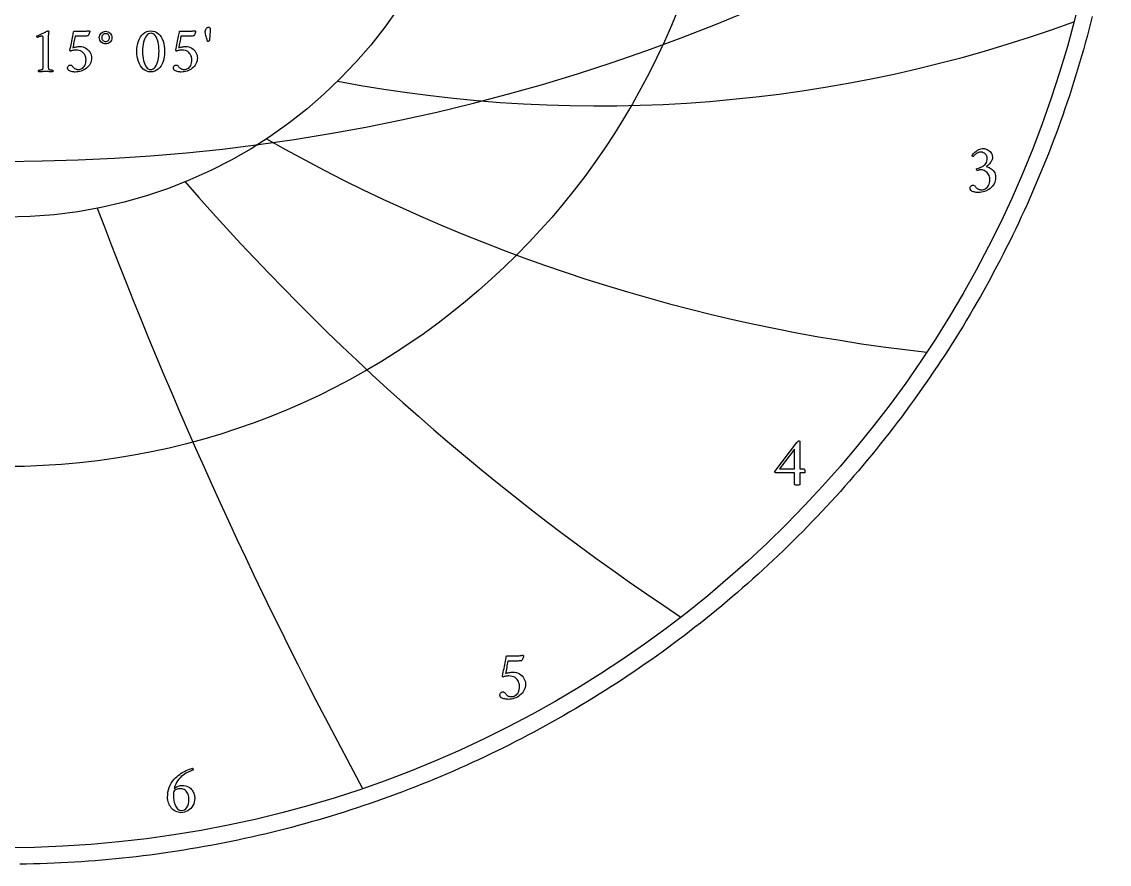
# Model space of a CAD drawing. Header units: millimetres. Extents: x -96 to 96, y -96 to 98.
# Drawn here: x 1.4 to 94.5, y -95.9 to -23.8 of the extents above; entities that cross this region are included whole.
import ezdxf

# ---------------------------------------------------------------- set-up
doc = ezdxf.new("R2010")
doc.units = ezdxf.units.MM
for name, color, linetype in [('CUT_OUTER', 1, 'Continuous'), ('ENGRAVE', 7, 'Continuous'), ('ENGRAVE_FINE', 8, 'Continuous'), ('TEXT', 5, 'Continuous')]:
    doc.layers.add(name, color=color, linetype=linetype)

msp = doc.modelspace()

# ---------------------------------------------------------------- linework, layer by layer
at = {"layer": 'CUT_OUTER'}
msp.add_lwpolyline([(93.0502, -23.3079), (92.9055, -23.8784), (92.7572, -24.448), (92.6055, -25.0167), (92.4502, -25.5844), (92.2915, -26.1512), (92.1293, -26.717), (91.9636, -27.2818), (91.7945, -27.8456), (91.6219, -28.4083), (91.4459, -28.9699), (91.2664, -29.5305), (91.0835, -30.0899), (90.8971, -30.6482), (90.7074, -31.2054), (90.5142, -31.7614), (90.3176, -32.3162), (90.1176, -32.8697), (89.9142, -33.4221), (89.7075, -33.9731), (89.4973, -34.5229), (89.2838, -35.0714), (89.0669, -35.6186), (88.8467, -36.1644), (88.6231, -36.7089), (88.3962, -37.252), (88.166, -37.7937), (87.9324, -38.334), (87.6956, -38.8728), (87.4554, -39.4101), (87.2119, -39.946), (86.9652, -40.4804), (86.7152, -41.0132), (86.4619, -41.5445), (86.2053, -42.0743), (85.9456, -42.6024), (85.6825, -43.129), (85.4163, -43.6539), (85.1468, -44.1772), (84.8742, -44.6988), (84.5983, -45.2187), (84.3192, -45.737), (84.037, -46.2535), (83.7516, -46.7682), (83.4631, -47.2813), (83.1714, -47.7925), (82.8766, -48.3019), (82.5787, -48.8095), (82.2776, -49.3153), (81.9735, -49.8192), (81.6662, -50.3213), (81.3559, -50.8214), (81.0426, -51.3196), (80.7262, -51.8159), (80.4067, -52.3103), (80.0842, -52.8027), (79.7587, -53.2931), (79.4302, -53.7815), (79.0987, -54.2678), (78.7643, -54.7521), (78.4268, -55.2344), (78.0864, -55.7146), (77.7431, -56.1927), (77.3969, -56.6686), (77.0477, -57.1425), (76.6956, -57.6141), (76.3407, -58.0836), (75.9828, -58.551), (75.6221, -59.0161), (75.2586, -59.479), (74.8922, -59.9396), (74.523, -60.398), (74.151, -60.8542), (73.7762, -61.308), (73.3987, -61.7595), (73.0183, -62.2087), (72.6353, -62.6556), (72.2494, -63.1001), (71.8609, -63.5422), (71.4697, -63.982), (71.0757, -64.4193), (70.6791, -64.8542), (70.2799, -65.2867), (69.8779, -65.7167), (69.4734, -66.1442), (69.0662, -66.5692), (68.6565, -66.9917), (68.2441, -67.4117), (67.8292, -67.8292), (67.4117, -68.2441), (66.9917, -68.6565), (66.5692, -69.0662), (66.1442, -69.4734), (65.7167, -69.8779), (65.2867, -70.2799), (64.8542, -70.6791), (64.4193, -71.0757), (63.982, -71.4697), (63.5422, -71.8609), (63.1001, -72.2494), (62.6556, -72.6353), (62.2087, -73.0183), (61.7595, -73.3987), (61.308, -73.7762), (60.8542, -74.151), (60.398, -74.523), (59.9396, -74.8922), (59.479, -75.2586), (59.0161, -75.6221), (58.551, -75.9828), (58.0836, -76.3407), (57.6141, -76.6956), (57.1425, -77.0477), (56.6686, -77.3969), (56.1927, -77.7431), (55.7146, -78.0864), (55.2344, -78.4268), (54.7521, -78.7643), (54.2678, -79.0987), (53.7815, -79.4302), (53.2931, -79.7587), (52.8027, -80.0842), (52.3103, -80.4067), (51.8159, -80.7262), (51.3196, -81.0426), (50.8214, -81.3559), (50.3213, -81.6662), (49.8192, -81.9735), (49.3153, -82.2776), (48.8095, -82.5787), (48.3019, -82.8766), (47.7925, -83.1714), (47.2813, -83.4631), (46.7682, -83.7516), (46.2535, -84.037), (45.737, -84.3192), (45.2187, -84.5983), (44.6988, -84.8742), (44.1772, -85.1468), (43.6539, -85.4163), (43.129, -85.6825), (42.6024, -85.9456), (42.0743, -86.2053), (41.5445, -86.4619), (41.0132, -86.7152), (40.4804, -86.9652), (39.946, -87.2119), (39.4101, -87.4554), (38.8728, -87.6956), (38.334, -87.9324), (37.7937, -88.166), (37.252, -88.3962), (36.7089, -88.6231), (36.1644, -88.8467), (35.6186, -89.0669), (35.0714, -89.2838), (34.5229, -89.4973), (33.9731, -89.7075), (33.4221, -89.9142), (32.8697, -90.1176), (32.3162, -90.3176), (31.7614, -90.5142), (31.2054, -90.7074), (30.6482, -90.8971), (30.0899, -91.0835), (29.5305, -91.2664), (28.9699, -91.4459), (28.4083, -91.6219), (27.8456, -91.7945), (27.2818, -91.9636), (26.717, -92.1293), (26.1512, -92.2915), (25.5844, -92.4502), (25.0167, -92.6055), (24.448, -92.7572), (23.8784, -92.9055), (23.3079, -93.0502), (22.7365, -93.1915), (22.1642, -93.3293), (21.5912, -93.4635), (21.0173, -93.5942), (20.4426, -93.7214), (19.8672, -93.8451), (19.291, -93.9652), (18.714, -94.0818), (18.1364, -94.1949), (17.5581, -94.3044), (16.9791, -94.4104), (16.3995, -94.5128), (15.8193, -94.6116), (15.2385, -94.7069), (14.6571, -94.7986), (14.0751, -94.8868), (13.4926, -94.9713), (12.9097, -95.0523), (12.3262, -95.1298), (11.7422, -95.2036), (11.1579, -95.2739), (10.5731, -95.3405), (9.9879, -95.4036), (9.4023, -95.4631), (8.8164, -95.519), (8.2301, -95.5713), (7.6435, -95.62), (7.0567, -95.6651), (6.4696, -95.7066), (5.8822, -95.7445), (5.2946, -95.7788), (4.7068, -95.8095), (4.1189, -95.8365), (3.5307, -95.86), (2.9425, -95.8799), (2.3541, -95.8961), (1.7657, -95.9087), (1.1771, -95.9178)], dxfattribs=at)
at = {"layer": 'ENGRAVE'}
for radius in [94.5, 61.8587, 40.492]:
    msp.add_circle((0, 0), radius, dxfattribs=at)
for centre, radius, start, end in [((50.747, 87.8964), 118.8593, 259.171247, 290.03171), ((95.1828, 95.1828), 148.142, 240.531979, 263.677326), ((174.2014, 100.5752), 210.4472, 220.99176, 236.421991), ((387.7125, 103.8873), 406.1281, 200.709041, 208.424156)]:
    msp.add_arc(centre, radius, start, end, dxfattribs=at)
at = {"layer": 'ENGRAVE_FINE'}
msp.add_arc((0, 127.6541), 163.3682, 234.73332, 305.26668, dxfattribs=at)
at = {"layer": 'TEXT'}
for points in [[(3.1912, -27.4074), (3.1912, -25.1999), (3.1896, -25.1457), (3.1849, -25.1007), (3.177, -25.0647), (3.166, -25.0378), (3.1512, -25.0182), (3.1318, -25.0043), (3.1078, -24.9959), (3.0794, -24.9931), (3.0444, -24.9957), (3.0011, -25.0036), (2.9494, -25.0167), (2.8894, -25.035), (2.8289, -25.0551), (2.7762, -25.0734), (2.7311, -25.09), (2.6938, -25.1048), (2.6718, -25.0842), (2.656, -25.0615), (2.6466, -25.0367), (2.6435, -25.0098), (2.6435, -25.0095), (2.6435, -25.0084), (2.6435, -25.0067), (2.6435, -25.0043), (2.6442, -24.9941), (2.6463, -24.9861), (2.6497, -24.9802), (2.6546, -24.9763), (2.7659, -24.9258), (2.8761, -24.875), (2.9852, -24.8238), (3.0934, -24.7723), (3.1964, -24.7229), (3.2904, -24.678), (3.3752, -24.6377), (3.451, -24.6019), (3.5137, -24.5725), (3.5593, -24.5516), (3.5878, -24.539), (3.5991, -24.5348), (3.6103, -24.5348), (3.6232, -24.5369), (3.6341, -24.5432), (3.6428, -24.5537), (3.6494, -24.5683), (3.6547, -24.5844), (3.6592, -24.5991), (3.663, -24.6123), (3.6662, -24.6242), (3.6648, -24.6328), (3.6606, -24.6585), (3.6536, -24.7012), (3.6438, -24.7611), (3.6341, -24.8368), (3.6271, -24.9267), (3.6229, -25.031), (3.6215, -25.1496), (3.6215, -27.4074), (3.6217, -27.4678), (3.6222, -27.5262), (3.6231, -27.5824), (3.6243, -27.6365), (3.6269, -27.6872), (3.632, -27.7329), (3.6395, -27.7738), (3.6494, -27.8098), (3.6589, -27.8234), (3.676, -27.8363), (3.7008, -27.8486), (3.7333, -27.8601), (3.7701, -27.8704), (3.808, -27.8789), (3.847, -27.8858), (3.8869, -27.8908), (3.9245, -27.8945), (3.9561, -27.8971), (3.9818, -27.8987), (4.0015, -27.8992), (4.009, -27.9125), (4.0148, -27.9299), (4.0188, -27.9516), (4.0211, -27.9774), (4.0209, -28.0033), (4.0176, -28.025), (4.0111, -28.0424), (4.0015, -28.0557), (3.9194, -28.0503), (3.8408, -28.0452), (3.7657, -28.0405), (3.6941, -28.0361), (3.6229, -28.0325), (3.5488, -28.0298), (3.472, -28.0283), (3.3923, -28.0277), (3.3159, -28.0283), (3.2428, -28.0298), (3.1733, -28.0325), (3.1073, -28.0361), (3.0406, -28.0405), (2.969, -28.0452), (2.8925, -28.0503), (2.8111, -28.0557), (2.8015, -28.0424), (2.7951, -28.025), (2.7917, -28.0033), (2.7916, -27.9774), (2.7938, -27.9516), (2.7978, -27.9299), (2.8036, -27.9125), (2.8111, -27.8992), (2.8309, -27.8987), (2.8565, -27.8971), (2.8881, -27.8945), (2.9257, -27.8908), (2.9657, -27.8858), (3.0046, -27.8789), (3.0425, -27.8704), (3.0794, -27.8601), (3.1115, -27.8486), (3.1353, -27.8363), (3.1506, -27.8234), (3.1576, -27.8098), (3.1678, -27.7738), (3.1758, -27.7329), (3.1817, -27.6872), (3.1856, -27.6365), (3.188, -27.5824), (3.1898, -27.5262), (3.1908, -27.4678), (3.1912, -27.4074)], [(6.3041, -25.8817), (6.46, -25.8908), (6.6038, -25.918), (6.7353, -25.9634), (6.8546, -26.027), (6.9613, -26.1044), (7.055, -26.1912), (7.1359, -26.2874), (7.2038, -26.393), (7.2576, -26.5043), (7.2961, -26.6173), (7.3191, -26.732), (7.3268, -26.8485), (7.3193, -26.9849), (7.2968, -27.1147), (7.2592, -27.2378), (7.2066, -27.3543), (7.1417, -27.4633), (7.0669, -27.5639), (6.9824, -27.6561), (6.8881, -27.7399), (6.7859, -27.8148), (6.6778, -27.8803), (6.5638, -27.9364), (6.4438, -27.983), (6.3201, -28.0197), (6.1951, -28.0459), (6.0686, -28.0616), (5.9408, -28.0669), (5.8844, -28.0649), (5.8213, -28.0592), (5.7517, -28.0496), (5.6753, -28.0361), (5.5976, -28.0185), (5.5237, -27.9963), (5.4537, -27.9696), (5.3875, -27.9383), (5.3749, -27.9271), (5.3596, -27.9104), (5.3414, -27.888), (5.3205, -27.8601), (5.3009, -27.829), (5.2869, -27.7972), (5.2785, -27.7647), (5.2757, -27.7315), (5.2801, -27.6757), (5.2932, -27.6254), (5.315, -27.5806), (5.3456, -27.5415), (5.3818, -27.5097), (5.4203, -27.487), (5.4614, -27.4734), (5.5049, -27.4689), (5.5578, -27.4743), (5.6048, -27.4905), (5.6458, -27.5176), (5.6809, -27.5555), (5.7132, -27.5976), (5.7459, -27.6372), (5.7789, -27.6744), (5.8123, -27.7092), (5.8533, -27.7453), (5.8982, -27.7756), (5.9469, -27.7998), (5.9995, -27.8182), (6.0538, -27.8316), (6.1078, -27.8412), (6.1614, -27.847), (6.2146, -27.8489), (6.2875, -27.8438), (6.3607, -27.8286), (6.4342, -27.8033), (6.5081, -27.7679), (6.5791, -27.7207), (6.6443, -27.6603), (6.7035, -27.5866), (6.7568, -27.4996), (6.8008, -27.3981), (6.8322, -27.281), (6.8511, -27.148), (6.8573, -26.9994), (6.8519, -26.9119), (6.8357, -26.8227), (6.8086, -26.7317), (6.7707, -26.639), (6.7209, -26.5488), (6.6582, -26.4657), (6.5826, -26.3896), (6.4941, -26.3204), (6.391, -26.2629), (6.2719, -26.2219), (6.1368, -26.1973), (5.9855, -26.1891), (5.937, -26.1906), (5.8807, -26.1953), (5.8168, -26.2032), (5.7452, -26.2142), (5.675, -26.2273), (5.6153, -26.2415), (5.566, -26.2566), (5.5272, -26.2729), (5.519, -26.2713), (5.5112, -26.2666), (5.5037, -26.2587), (5.4965, -26.2477), (5.4904, -26.235), (5.486, -26.2219), (5.4834, -26.2084), (5.4825, -26.1946), (5.5133, -26.041), (5.544, -25.8873), (5.5747, -25.7336), (5.6055, -25.5799), (5.6357, -25.4288), (5.6649, -25.283), (5.693, -25.1424), (5.72, -25.007), (5.745, -24.8804), (5.7668, -24.766), (5.7855, -24.6639), (5.8011, -24.5739), (6.6059, -24.5739), (6.6621, -24.5732), (6.719, -24.5711), (6.7767, -24.5676), (6.835, -24.5627), (6.8912, -24.557), (6.9426, -24.5509), (6.989, -24.5444), (7.0306, -24.5376), (7.0648, -24.5315), (7.0893, -24.5271), (7.1039, -24.5245), (7.1088, -24.5236), (7.1223, -24.5317), (7.1347, -24.539), (7.146, -24.5456), (7.1563, -24.5516), (7.1649, -24.5579), (7.171, -24.5655), (7.1747, -24.5746), (7.1759, -24.5851), (7.1747, -24.5968), (7.171, -24.6151), (7.1649, -24.6401), (7.1563, -24.6717), (7.1455, -24.7075), (7.1326, -24.7451), (7.1176, -24.7844), (7.1005, -24.8254), (7.0814, -24.8659), (7.0606, -24.9037), (7.0381, -24.9386), (7.0138, -24.9707), (6.9551, -24.9763), (6.8909, -24.9819), (6.821, -24.9875), (6.7456, -24.9931), (6.6638, -24.998), (6.5751, -25.0015), (6.4794, -25.0036), (6.3767, -25.0043), (5.9184, -25.0043), (5.8935, -25.1277), (5.8688, -25.2523), (5.8446, -25.3778), (5.8206, -25.5044), (5.7967, -25.63), (5.7724, -25.7524), (5.7478, -25.8717), (5.7228, -25.9879), (5.7831, -25.9664), (5.8521, -25.9466), (5.9298, -25.9287), (6.0162, -25.9124), (6.1023, -25.899), (6.179, -25.8894), (6.2463, -25.8836), (6.3041, -25.8817)], [(7.9974, -25.116), (8.0074, -25.0084), (8.0373, -24.9092), (8.087, -24.8184), (8.1567, -24.736), (8.2404, -24.6675), (8.3321, -24.6186), (8.4318, -24.5893), (8.5395, -24.5795), (8.647, -24.5893), (8.7456, -24.6186), (8.8356, -24.6675), (8.9168, -24.736), (8.984, -24.8184), (9.0321, -24.9092), (9.0609, -25.0084), (9.0705, -25.116), (9.0609, -25.2236), (9.0321, -25.3228), (8.984, -25.4136), (8.9168, -25.4961), (8.8356, -25.5645), (8.7456, -25.6134), (8.647, -25.6428), (8.5395, -25.6525), (8.4318, -25.6428), (8.3321, -25.6134), (8.2404, -25.5645), (8.1567, -25.4961), (8.087, -25.4136), (8.0373, -25.3228), (8.0074, -25.2236), (7.9974, -25.116)], [(8.1986, -25.116), (8.2049, -25.1833), (8.2238, -25.2453), (8.2552, -25.302), (8.2992, -25.3535), (8.352, -25.3963), (8.4096, -25.4269), (8.4721, -25.4452), (8.5395, -25.4513), (8.6066, -25.4452), (8.6681, -25.4269), (8.724, -25.3963), (8.7743, -25.3535), (8.8158, -25.302), (8.8455, -25.2453), (8.8633, -25.1833), (8.8693, -25.116), (8.8633, -25.0488), (8.8455, -24.9868), (8.8158, -24.93), (8.7743, -24.8785), (8.724, -24.8357), (8.6681, -24.8052), (8.6066, -24.7868), (8.5395, -24.7807), (8.4721, -24.7868), (8.4096, -24.8052), (8.352, -24.8357), (8.2992, -24.8785), (8.2552, -24.93), (8.2238, -24.9868), (8.2049, -25.0488), (8.1986, -25.116)], [(12.4013, -24.5404), (12.5866, -24.5554), (12.7569, -24.6005), (12.9122, -24.6756), (13.0524, -24.7807), (13.1771, -24.9108), (13.2858, -25.0608), (13.3783, -25.2308), (13.4548, -25.4206), (13.5147, -25.6251), (13.5575, -25.8391), (13.5832, -26.0624), (13.5917, -26.2952), (13.583, -26.528), (13.5568, -26.7514), (13.5132, -26.9654), (13.452, -27.1699), (13.3743, -27.3599), (13.2809, -27.5303), (13.1717, -27.6812), (13.0468, -27.8126), (12.907, -27.9189), (12.7527, -27.9949), (12.5842, -28.0405), (12.4013, -28.0557), (12.2232, -28.0405), (12.0576, -27.9949), (11.9047, -27.9189), (11.7642, -27.8126), (11.638, -27.6812), (11.5274, -27.5303), (11.4326, -27.3599), (11.3535, -27.1699), (11.2911, -26.9654), (11.2466, -26.7514), (11.2199, -26.528), (11.211, -26.2952), (11.2197, -26.0624), (11.2459, -25.8391), (11.2895, -25.6251), (11.3507, -25.4206), (11.4286, -25.2308), (11.5225, -25.0608), (11.6325, -24.9108), (11.7586, -24.7807), (11.8994, -24.6756), (12.0534, -24.6005), (12.2208, -24.5554), (12.4013, -24.5404)], [(12.4293, -24.7416), (12.3187, -24.7547), (12.2162, -24.794), (12.1217, -24.8595), (12.0353, -24.9512), (11.9576, -25.0649), (11.8893, -25.1964), (11.8304, -25.3457), (11.781, -25.5128), (11.7419, -25.6938), (11.7139, -25.8845), (11.6972, -26.085), (11.6916, -26.2952), (11.6972, -26.5032), (11.7139, -26.7025), (11.7419, -26.8931), (11.781, -27.0749), (11.8297, -27.2434), (11.8865, -27.3941), (11.9513, -27.527), (12.0241, -27.6421), (12.1039, -27.735), (12.1897, -27.8014), (12.2814, -27.8412), (12.379, -27.8545), (12.4967, -27.8409), (12.6039, -27.8), (12.7007, -27.7319), (12.787, -27.6365), (12.8629, -27.5185), (12.9288, -27.3822), (12.9845, -27.2279), (13.0301, -27.0553), (13.0655, -26.8698), (13.0909, -26.6767), (13.106, -26.4758), (13.1111, -26.2673), (13.1057, -26.0575), (13.0895, -25.8586), (13.0624, -25.6705), (13.0245, -25.4933), (12.977, -25.3301), (12.9211, -25.1845), (12.8568, -25.0563), (12.7842, -24.9456), (12.7044, -24.8563), (12.6186, -24.7926), (12.5269, -24.7543), (12.4293, -24.7416)], [(15.3745, -25.8817), (15.5305, -25.8908), (15.6742, -25.918), (15.8057, -25.9634), (15.925, -26.027), (16.0317, -26.1044), (16.1255, -26.1912), (16.2064, -26.2874), (16.2743, -26.393), (16.3281, -26.5043), (16.3665, -26.6173), (16.3896, -26.732), (16.3973, -26.8485), (16.3898, -26.9849), (16.3672, -27.1147), (16.3297, -27.2378), (16.2771, -27.3543), (16.2121, -27.4633), (16.1374, -27.5639), (16.0529, -27.6561), (15.9586, -27.7399), (15.8564, -27.8148), (15.7483, -27.8803), (15.6342, -27.9364), (15.5143, -27.983), (15.3906, -28.0197), (15.2656, -28.0459), (15.1391, -28.0616), (15.0113, -28.0669), (14.9549, -28.0649), (14.8918, -28.0592), (14.8221, -28.0496), (14.7458, -28.0361), (14.6681, -28.0185), (14.5942, -27.9963), (14.5242, -27.9696), (14.458, -27.9383), (14.4454, -27.9271), (14.43, -27.9104), (14.4119, -27.888), (14.3909, -27.8601), (14.3714, -27.829), (14.3574, -27.7972), (14.349, -27.7647), (14.3462, -27.7315), (14.3506, -27.6757), (14.3637, -27.6254), (14.3855, -27.5806), (14.4161, -27.5415), (14.4522, -27.5097), (14.4908, -27.487), (14.5319, -27.4734), (14.5754, -27.4689), (14.6283, -27.4743), (14.6753, -27.4905), (14.7163, -27.5176), (14.7514, -27.5555), (14.7837, -27.5976), (14.8164, -27.6372), (14.8494, -27.6744), (14.8827, -27.7092), (14.9238, -27.7453), (14.9687, -27.7756), (15.0174, -27.7998), (15.07, -27.8182), (15.1243, -27.8316), (15.1782, -27.8412), (15.2319, -27.847), (15.2851, -27.8489), (15.3579, -27.8438), (15.4311, -27.8286), (15.5047, -27.8033), (15.5785, -27.7679), (15.6496, -27.7207), (15.7148, -27.6603), (15.774, -27.5866), (15.8272, -27.4996), (15.8712, -27.3981), (15.9027, -27.281), (15.9215, -27.148), (15.9278, -26.9994), (15.9224, -26.9119), (15.9062, -26.8227), (15.8791, -26.7317), (15.8412, -26.639), (15.7914, -26.5488), (15.7287, -26.4657), (15.6531, -26.3896), (15.5646, -26.3204), (15.4615, -26.2629), (15.3424, -26.2219), (15.2072, -26.1973), (15.056, -26.1891), (15.0074, -26.1906), (14.9512, -26.1953), (14.8873, -26.2032), (14.8157, -26.2142), (14.7455, -26.2273), (14.6857, -26.2415), (14.6365, -26.2566), (14.5977, -26.2729), (14.5895, -26.2713), (14.5816, -26.2666), (14.5741, -26.2587), (14.567, -26.2477), (14.5609, -26.235), (14.5565, -26.2219), (14.5539, -26.2084), (14.553, -26.1946), (14.5837, -26.041), (14.6145, -25.8873), (14.6452, -25.7336), (14.676, -25.5799), (14.7062, -25.4288), (14.7353, -25.283), (14.7634, -25.1424), (14.7905, -25.007), (14.8155, -24.8804), (14.8373, -24.766), (14.856, -24.6639), (14.8716, -24.5739), (15.6763, -24.5739), (15.7326, -24.5732), (15.7895, -24.5711), (15.8471, -24.5676), (15.9055, -24.5627), (15.9617, -24.557), (16.0131, -24.5509), (16.0595, -24.5444), (16.1011, -24.5376), (16.1353, -24.5315), (16.1598, -24.5271), (16.1744, -24.5245), (16.1793, -24.5236), (16.1928, -24.5317), (16.2052, -24.539), (16.2165, -24.5456), (16.2268, -24.5516), (16.2354, -24.5579), (16.2415, -24.5655), (16.2452, -24.5746), (16.2464, -24.5851), (16.2452, -24.5968), (16.2415, -24.6151), (16.2354, -24.6401), (16.2268, -24.6717), (16.216, -24.7075), (16.2031, -24.7451), (16.188, -24.7844), (16.1709, -24.8254), (16.1519, -24.8659), (16.1311, -24.9037), (16.1086, -24.9386), (16.0843, -24.9707), (16.0256, -24.9763), (15.9614, -24.9819), (15.8915, -24.9875), (15.816, -24.9931), (15.7343, -24.998), (15.6456, -25.0015), (15.5499, -25.0036), (15.4472, -25.0043), (14.9889, -25.0043), (14.9639, -25.1277), (14.9393, -25.2523), (14.915, -25.3778), (14.8911, -25.5044), (14.8672, -25.63), (14.8429, -25.7524), (14.8183, -25.8717), (14.7933, -25.9879), (14.8536, -25.9664), (14.9226, -25.9466), (15.0003, -25.9287), (15.0867, -25.9124), (15.1728, -25.899), (15.2495, -25.8894), (15.3167, -25.8836), (15.3745, -25.8817)], [(17.3585, -24.2218), (17.3987, -24.2264), (17.4354, -24.24), (17.4686, -24.2627), (17.4982, -24.2945), (17.4979, -24.3271), (17.4969, -24.3692), (17.4951, -24.4208), (17.4927, -24.4817), (17.4895, -24.5493), (17.4857, -24.6207), (17.4811, -24.696), (17.4759, -24.7751), (17.4701, -24.8558), (17.464, -24.9358), (17.4576, -25.0151), (17.4507, -25.0937), (17.4439, -25.1688), (17.4375, -25.2376), (17.4314, -25.3001), (17.4256, -25.3563), (17.4081, -25.3857), (17.3837, -25.4122), (17.3522, -25.436), (17.3138, -25.4569), (17.2981, -25.4548), (17.2845, -25.4486), (17.273, -25.4381), (17.2635, -25.4234), (17.2213, -25.2811), (17.1839, -25.1503), (17.1514, -25.031), (17.1238, -24.9232), (17.1018, -24.827), (17.0861, -24.7423), (17.0767, -24.6691), (17.0735, -24.6075), (17.0758, -24.5676), (17.0826, -24.5264), (17.0939, -24.4838), (17.1098, -24.4398), (17.1297, -24.3967), (17.1531, -24.3567), (17.18, -24.3198), (17.2104, -24.2861), (17.2438, -24.258), (17.2796, -24.2379), (17.3178, -24.2259), (17.3585, -24.2218)], [(83.7288, -34.6231), (83.8052, -34.6285), (83.8853, -34.6447), (83.9692, -34.6717), (84.0567, -34.7096), (84.143, -34.7578), (84.2229, -34.8161), (84.2965, -34.8845), (84.3637, -34.9629), (84.4198, -35.0508), (84.4598, -35.1477), (84.4839, -35.2535), (84.4919, -35.3683), (84.4861, -35.4588), (84.4688, -35.5456), (84.4399, -35.6287), (84.3995, -35.7081), (84.3511, -35.783), (84.2981, -35.8526), (84.2408, -35.9171), (84.1789, -35.9763), (84.1165, -36.03), (84.0575, -36.0777), (84.0018, -36.1194), (83.9494, -36.1552), (84.0344, -36.1727), (84.1223, -36.2014), (84.2132, -36.2412), (84.3071, -36.2923), (84.3989, -36.3543), (84.4837, -36.4272), (84.5614, -36.5108), (84.632, -36.6053), (84.6907, -36.7105), (84.7326, -36.8266), (84.7577, -36.9534), (84.7661, -37.0911), (84.7581, -37.2366), (84.7341, -37.375), (84.694, -37.5063), (84.6379, -37.6306), (84.5686, -37.7468), (84.4889, -37.8541), (84.3987, -37.9525), (84.2981, -38.0419), (84.1892, -38.1218), (84.0739, -38.1917), (83.9522, -38.2515), (83.8242, -38.3012), (83.6923, -38.3404), (83.5589, -38.3683), (83.4241, -38.3851), (83.2877, -38.3907), (83.2275, -38.3886), (83.1603, -38.3825), (83.086, -38.3722), (83.0045, -38.3579), (82.9216, -38.3391), (82.8428, -38.3154), (82.7681, -38.2869), (82.6975, -38.2536), (82.6841, -38.2416), (82.6677, -38.2237), (82.6484, -38.1999), (82.626, -38.1701), (82.6051, -38.1369), (82.5902, -38.103), (82.5813, -38.0684), (82.5783, -38.033), (82.583, -37.9734), (82.5969, -37.9197), (82.6202, -37.872), (82.6528, -37.8303), (82.6914, -37.7964), (82.7326, -37.7722), (82.7763, -37.7576), (82.8227, -37.7528), (82.8792, -37.7586), (82.9293, -37.7759), (82.9731, -37.8048), (83.0105, -37.8452), (83.045, -37.8901), (83.0798, -37.9324), (83.115, -37.9721), (83.1506, -38.0091), (83.1944, -38.0477), (83.2423, -38.0799), (83.2942, -38.1058), (83.3503, -38.1254), (83.4082, -38.1397), (83.4658, -38.15), (83.523, -38.1561), (83.5798, -38.1582), (83.6575, -38.1528), (83.7355, -38.1366), (83.814, -38.1095), (83.8928, -38.0717), (83.9686, -38.0214), (84.0381, -37.957), (84.1012, -37.8784), (84.1581, -37.7856), (84.205, -37.6774), (84.2385, -37.5524), (84.2587, -37.4106), (84.2654, -37.2521), (84.2587, -37.1364), (84.2385, -37.0278), (84.205, -36.9262), (84.1581, -36.8318), (84.1005, -36.7455), (84.0351, -36.6686), (83.9619, -36.601), (83.8809, -36.5427), (83.7946, -36.4957), (83.7057, -36.4622), (83.6143, -36.4421), (83.5202, -36.4354), (83.4723, -36.4372), (83.4241, -36.4428), (83.3755, -36.4521), (83.3265, -36.4652), (83.2801, -36.4789), (83.2393, -36.4905), (83.2041, -36.4998), (83.1744, -36.5069), (83.1588, -36.4819), (83.1476, -36.4547), (83.1409, -36.4253), (83.1387, -36.3936), (83.1394, -36.3743), (83.1417, -36.3579), (83.1454, -36.3444), (83.1506, -36.334), (83.2654, -36.3038), (83.3771, -36.267), (83.4859, -36.2234), (83.5917, -36.1731), (83.691, -36.1155), (83.7803, -36.0501), (83.8594, -35.9769), (83.9285, -35.8959), (83.9846, -35.8059), (84.0247, -35.7058), (84.0487, -35.5957), (84.0567, -35.4756), (84.0467, -35.3642), (84.0165, -35.2625), (83.9662, -35.1704), (83.8958, -35.0881), (83.8097, -35.0203), (83.7124, -34.9719), (83.604, -34.9428), (83.4844, -34.9331), (83.395, -34.9385), (83.3116, -34.9547), (83.2341, -34.9817), (83.1625, -35.0196), (83.0975, -35.0631), (83.0396, -35.1075), (82.9887, -35.1526), (82.9449, -35.1984), (82.9079, -35.2403), (82.8771, -35.2737), (82.8527, -35.2984), (82.8346, -35.3146), (82.8227, -35.312), (82.8108, -35.3042), (82.7989, -35.2912), (82.787, -35.2729), (82.7765, -35.252), (82.7691, -35.2312), (82.7646, -35.2103), (82.7631, -35.1894), (82.811, -35.1215), (82.8652, -35.0546), (82.9257, -34.9888), (82.9926, -34.9242), (83.0655, -34.8627), (83.1439, -34.8064), (83.2279, -34.7554), (83.3175, -34.7096), (83.4125, -34.6717), (83.5127, -34.6447), (83.6182, -34.6285), (83.7288, -34.6231)], [(67.9184, -59.6569), (67.9406, -59.6591), (67.9594, -59.6658), (67.9749, -59.677), (67.987, -59.6927), (67.9961, -59.7106), (68.0026, -59.7284), (68.0065, -59.7463), (68.0078, -59.7642), (68.0078, -62.0593), (68.3536, -62.0593), (68.3681, -62.0638), (68.3819, -62.0772), (68.3949, -62.0995), (68.4072, -62.1308), (68.4177, -62.1681), (68.4251, -62.2083), (68.4296, -62.2516), (68.4311, -62.2978), (68.43, -62.3283), (68.4266, -62.3544), (68.421, -62.376), (68.4132, -62.3931), (68.0078, -62.3931), (68.0078, -63.4125), (68.0054, -63.4134), (67.9982, -63.4162), (67.986, -63.4209), (67.9691, -63.4274), (67.9413, -63.4339), (67.8968, -63.4386), (67.8355, -63.4414), (67.7575, -63.4423), (67.6662, -63.4393), (67.601, -63.4304), (67.5619, -63.4155), (67.5488, -63.3946), (67.5488, -62.3931), (65.9095, -62.3931), (65.8955, -62.3833), (65.8834, -62.3715), (65.8731, -62.3579), (65.8648, -62.3425), (65.8582, -62.3266), (65.8536, -62.3119), (65.8508, -62.2983), (65.8499, -62.2858), (67.7455, -59.8059), (67.7619, -59.7867), (67.7813, -59.765), (67.8037, -59.7405), (67.829, -59.7135), (67.8547, -59.6888), (67.8782, -59.6711), (67.8994, -59.6604), (67.9184, -59.6569)], [(67.5488, -60.3544), (66.2433, -62.0593), (67.5488, -62.0593)], [(43.4039, -79.4635), (43.5702, -79.4732), (43.7235, -79.5023), (43.8638, -79.5507), (43.9911, -79.6185), (44.1049, -79.7011), (44.2049, -79.7936), (44.2912, -79.8963), (44.3636, -80.009), (44.421, -80.1277), (44.462, -80.2482), (44.4866, -80.3706), (44.4948, -80.4948), (44.4868, -80.6403), (44.4627, -80.7787), (44.4227, -80.9101), (44.3666, -81.0343), (44.2973, -81.1506), (44.2176, -81.2579), (44.1274, -81.3562), (44.0268, -81.4457), (43.9178, -81.5256), (43.8025, -81.5954), (43.6809, -81.6552), (43.5529, -81.705), (43.421, -81.7441), (43.2876, -81.772), (43.1527, -81.7888), (43.0164, -81.7944), (42.9562, -81.7924), (42.889, -81.7862), (42.8146, -81.776), (42.7332, -81.7616), (42.6503, -81.7428), (42.5715, -81.7191), (42.4968, -81.6906), (42.4262, -81.6573), (42.4128, -81.6454), (42.3964, -81.6275), (42.377, -81.6036), (42.3547, -81.5738), (42.3338, -81.5407), (42.3189, -81.5068), (42.31, -81.4721), (42.307, -81.4367), (42.3116, -81.3771), (42.3256, -81.3235), (42.3489, -81.2758), (42.3815, -81.234), (42.4201, -81.2001), (42.4612, -81.1759), (42.505, -81.1614), (42.5514, -81.1565), (42.6078, -81.1623), (42.658, -81.1796), (42.7017, -81.2085), (42.7392, -81.2489), (42.7736, -81.2938), (42.8085, -81.3361), (42.8437, -81.3758), (42.8793, -81.4129), (42.9231, -81.4514), (42.9709, -81.4837), (43.0229, -81.5096), (43.079, -81.5291), (43.1369, -81.5435), (43.1945, -81.5537), (43.2517, -81.5599), (43.3085, -81.5619), (43.3862, -81.5565), (43.4642, -81.5403), (43.5427, -81.5133), (43.6215, -81.4755), (43.6973, -81.4252), (43.7668, -81.3607), (43.8299, -81.2821), (43.8867, -81.1893), (43.9337, -81.0811), (43.9672, -80.9561), (43.9873, -80.8143), (43.994, -80.6558), (43.9883, -80.5625), (43.9709, -80.4673), (43.9421, -80.3702), (43.9016, -80.2713), (43.8485, -80.1752), (43.7817, -80.0865), (43.701, -80.0053), (43.6065, -79.9315), (43.4966, -79.8702), (43.3696, -79.8264), (43.2254, -79.8002), (43.0641, -79.7914), (43.0123, -79.7931), (42.9523, -79.7981), (42.8841, -79.8065), (42.8077, -79.8182), (42.7328, -79.8322), (42.6691, -79.8473), (42.6166, -79.8635), (42.5752, -79.8808), (42.5665, -79.8792), (42.5581, -79.8741), (42.5501, -79.8657), (42.5425, -79.854), (42.5359, -79.8404), (42.5313, -79.8264), (42.5285, -79.8121), (42.5276, -79.7974), (42.5603, -79.6334), (42.5931, -79.4695), (42.6259, -79.3056), (42.6587, -79.1416), (42.6909, -78.9805), (42.722, -78.8249), (42.752, -78.675), (42.7809, -78.5306), (42.8076, -78.3955), (42.8308, -78.2735), (42.8508, -78.1645), (42.8673, -78.0686), (43.7258, -78.0686), (43.7858, -78.0679), (43.8465, -78.0656), (43.908, -78.0619), (43.9702, -78.0567), (44.0302, -78.0505), (44.0849, -78.044), (44.1345, -78.0371), (44.1788, -78.0298), (44.2153, -78.0233), (44.2414, -78.0187), (44.2571, -78.0159), (44.2623, -78.0149), (44.2766, -78.0235), (44.2899, -78.0313), (44.302, -78.0384), (44.313, -78.0448), (44.3221, -78.0515), (44.3286, -78.0597), (44.3325, -78.0693), (44.3338, -78.0805), (44.3325, -78.093), (44.3286, -78.1126), (44.3221, -78.1392), (44.313, -78.1729), (44.3014, -78.2111), (44.2876, -78.2512), (44.2716, -78.2931), (44.2533, -78.3369), (44.233, -78.3801), (44.2109, -78.4203), (44.1868, -78.4576), (44.1609, -78.4918), (44.0984, -78.4978), (44.0298, -78.5038), (43.9553, -78.5097), (43.8748, -78.5157), (43.7876, -78.5209), (43.693, -78.5246), (43.5909, -78.5269), (43.4814, -78.5276), (42.9925, -78.5276), (42.9659, -78.6593), (42.9396, -78.7921), (42.9137, -78.9261), (42.8882, -79.0612), (42.8627, -79.1951), (42.8368, -79.3257), (42.8105, -79.4529), (42.7839, -79.5768), (42.8482, -79.5539), (42.9217, -79.5328), (43.0046, -79.5137), (43.0969, -79.4963), (43.1887, -79.482), (43.2705, -79.4717), (43.3422, -79.4656), (43.4039, -79.4635)], [(15.1003, -89.1632), (15.2461, -89.1703), (15.3797, -89.1915), (15.501, -89.2269), (15.61, -89.2765), (15.7076, -89.337), (15.7948, -89.4054), (15.8715, -89.4816), (15.9378, -89.5656), (15.9946, -89.6546), (16.0429, -89.7459), (16.0826, -89.8394), (16.1137, -89.9352), (16.1372, -90.0296), (16.1539, -90.1192), (16.164, -90.204), (16.1673, -90.2839), (16.1575, -90.4421), (16.1278, -90.5946), (16.0785, -90.7416), (16.0094, -90.883), (15.9237, -91.0149), (15.8246, -91.1334), (15.712, -91.2385), (15.5861, -91.3301), (15.4492, -91.4044), (15.3037, -91.4575), (15.1496, -91.4894), (14.987, -91.5), (14.859, -91.4927), (14.7374, -91.471), (14.6221, -91.4346), (14.5131, -91.3838), (14.4112, -91.321), (14.3171, -91.2489), (14.2308, -91.1675), (14.1524, -91.0768), (14.0822, -90.9786), (14.0205, -90.8748), (13.9674, -90.7655), (13.9229, -90.6505), (13.8877, -90.533), (13.8625, -90.4158), (13.8475, -90.299), (13.8424, -90.1826), (13.8514, -89.962), (13.8782, -89.7474), (13.9229, -89.5388), (13.9855, -89.3361), (14.0652, -89.1427), (14.1614, -88.962), (14.2739, -88.794), (14.4028, -88.6386), (14.511, -88.5276), (14.6271, -88.421), (14.751, -88.3189), (14.8827, -88.2213), (15.019, -88.1293), (15.1569, -88.044), (15.2962, -87.9653), (15.4371, -87.8934), (15.5762, -87.8297), (15.7105, -87.7757), (15.84, -87.7314), (15.9646, -87.6967), (15.9836, -87.701), (15.9989, -87.7139), (16.0105, -87.7353), (16.0183, -87.7653), (16.0235, -87.7971), (16.0272, -87.8241), (16.0295, -87.8463), (16.0302, -87.8636), (15.9347, -87.8964), (15.8328, -87.9352), (15.7245, -87.9799), (15.61, -88.0305), (15.492, -88.0887), (15.3737, -88.1557), (15.2551, -88.2317), (15.136, -88.3167), (15.0198, -88.4119), (14.9095, -88.5186), (14.8052, -88.6369), (14.7068, -88.7668), (14.617, -88.9096), (14.5384, -89.0671), (14.471, -89.239), (14.4147, -89.4255), (14.4944, -89.3664), (14.5786, -89.3145), (14.6673, -89.2696), (14.7605, -89.2317), (14.8532, -89.2018), (14.9408, -89.1803), (15.0231, -89.1675), (15.1003, -89.1632)], [(14.367, -89.6818), (14.3614, -89.7299), (14.3566, -89.7787), (14.3525, -89.8282), (14.3491, -89.8785), (14.3465, -89.9292), (14.3447, -89.9799), (14.3435, -90.0306), (14.3432, -90.0812), (14.3458, -90.1807), (14.3536, -90.2824), (14.3666, -90.3864), (14.3849, -90.4926), (14.4086, -90.598), (14.4378, -90.6997), (14.4726, -90.7977), (14.5131, -90.892), (14.5591, -90.9801), (14.6107, -91.0596), (14.6679, -91.1306), (14.7307, -91.193), (14.7988, -91.2439), (14.8722, -91.2802), (14.9509, -91.302), (15.0347, -91.3093), (15.1684, -91.2929), (15.2895, -91.2437), (15.398, -91.1617), (15.4937, -91.047), (15.5719, -90.9076), (15.6278, -90.7519), (15.6614, -90.5797), (15.6725, -90.3912), (15.6679, -90.2683), (15.6539, -90.1498), (15.6306, -90.0358), (15.598, -89.9262), (15.5554, -89.8241), (15.5019, -89.7325), (15.4376, -89.6513), (15.3626, -89.5805), (15.2757, -89.5231), (15.1763, -89.4821), (15.0641, -89.4575), (14.9393, -89.4493), (14.875, -89.4518), (14.8074, -89.459), (14.7364, -89.4711), (14.6621, -89.4881), (14.5867, -89.5147), (14.5123, -89.5559), (14.4391, -89.6116), (14.367, -89.6818)]]:
    msp.add_lwpolyline(points, close=True, dxfattribs=at)

doc.saveas('drawing.dxf')
